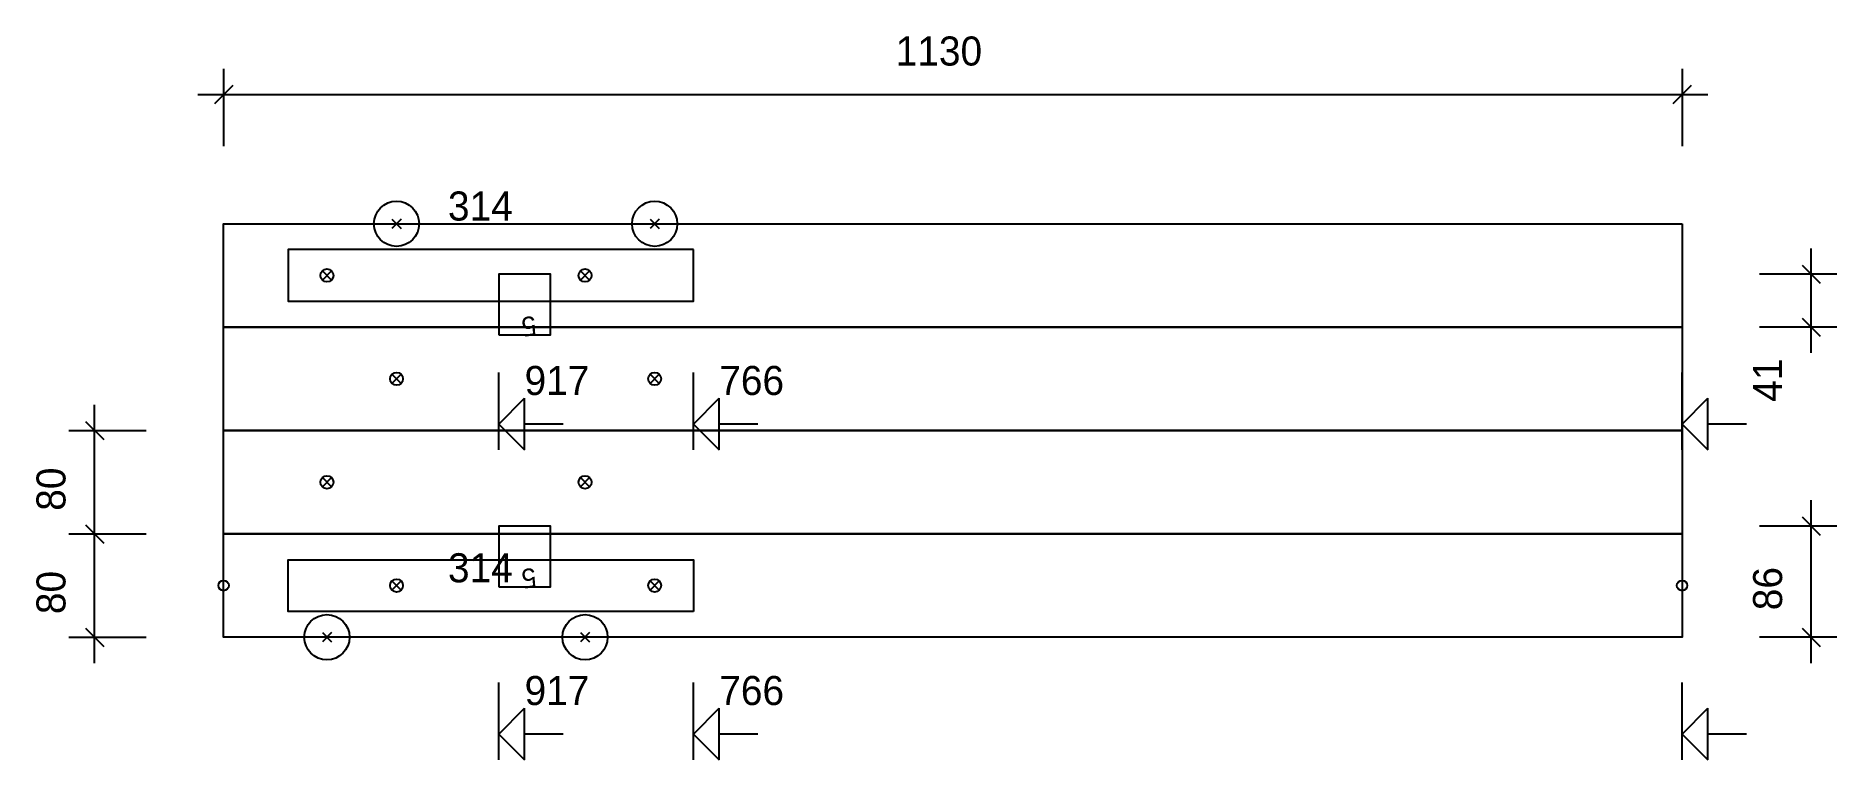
# Model space of a CAD drawing. Header units: millimetres. Extents: x -145 to 1250, y -95 to 465.
import ezdxf
from ezdxf.enums import TextEntityAlignment as Align

# ---------------------------------------------------------------- set-up
doc = ezdxf.new("R2010")
doc.units = ezdxf.units.MM
for name, color, linetype in [('2_SP1-2L', 7, 'CONTINUOUS'), ('CONTOUR', 7, 'CONTINUOUS'), ('CUT_STEP', 7, 'CONTINUOUS'), ('CUT_STEPTEXT', 7, 'CONTINUOUS'), ('CUT_VANGTENON', 7, 'CONTINUOUS'), ('DIMLINES', 7, 'CONTINUOUS'), ('DIMLINESTEXT', 7, 'CONTINUOUS'), ('DRILLINGS', 7, 'CONTINUOUS')]:
    doc.layers.add(name, color=color, linetype=linetype)

msp = doc.modelspace()

# ---------------------------------------------------------------- linework, layer by layer
at = {"layer": '2_SP1-2L', "color": 0}
for centre in [(0, 40), (1129.809, 40)]:
    msp.add_circle(centre, 4, dxfattribs=at)
at = {"layer": 'CONTOUR', "color": 0, "linetype": '0'}
for points in [[(1129.809, 320), (1129.809, 240), (0, 240), (0, 320), (1129.809, 320)], [(1129.809, 240), (1129.809, 160), (0, 160), (0, 240), (1129.809, 240)], [(1129.809, 160), (1129.809, 80), (0, 80), (0, 160), (1129.809, 160)], [(1129.809, 80), (1129.809, 0), (0, 0), (0, 80), (1129.809, 80)]]:
    msp.add_lwpolyline(points, dxfattribs=at)
at = {"layer": 'CUT_STEP', "color": 1, "linetype": '1'}
for points in [[(213.142, 234), (233.142, 234), (253.142, 234), (253.142, 240), (253.142, 275.013), (253.142, 281.013), (213.142, 281.013), (213.142, 275.013), (213.142, 240), (213.142, 234)], [(213.142, 39), (233.142, 39), (253.142, 39), (253.142, 45), (253.142, 80), (253.142, 86), (213.142, 86), (213.142, 80), (213.142, 45), (213.142, 39)]]:
    msp.add_lwpolyline(points, dxfattribs=at)
at = {"layer": 'CUT_VANGTENON', "color": 1, "linetype": '1'}
for points in [[(363.933, 300.02), (206.966, 300.02), (50, 300.02), (50, 260.02), (363.933, 260.02), (363.933, 300.02)], [(363.933, 20), (206.966, 20), (50, 20), (50, 60), (363.933, 60), (363.933, 20)]]:
    msp.add_lwpolyline(points, dxfattribs=at)
at = {"layer": 'DIMLINES', "color": 0}
for p, q in [((0, 440), (0, 380)), ((1129.809, 440), (1129.809, 380)), ((-20, 420), (1149.809, 420)), ((7.071, 427.071), (-7.071, 412.929)), ((1136.88, 427.071), (1122.738, 412.929)), ((1229.809, 220), (1229.809, 301.013)), ((1249.809, 281.013), (1189.809, 281.013)), ((1222.738, 288.084), (1236.88, 273.942)), ((1249.809, 240), (1189.809, 240)), ((1222.738, 247.071), (1236.88, 232.929)), ((213.142, 145), (213.142, 205)), ((363.933, 145), (363.933, 205)), ((1129.809, 145), (1129.809, 205)), ((213.142, 165), (233.142, 185)), ((233.142, 145), (233.142, 185)), ((363.933, 165), (383.933, 185)), ((383.933, 145), (383.933, 185)), ((1129.809, 165), (1149.809, 185)), ((1149.809, 145), (1149.809, 185)), ((-100, 60), (-100, 180)), ((-120, 160), (-60, 160)), ((-107.071, 167.071), (-92.929, 152.929)), ((213.142, 165), (233.142, 145)), ((263.142, 165), (233.142, 165)), ((363.933, 165), (383.933, 145)), ((413.933, 165), (383.933, 165)), ((1129.809, 165), (1149.809, 145)), ((1179.809, 165), (1149.809, 165)), ((-100, -20), (-100, 100)), ((1229.809, -20), (1229.809, 106)), ((-107.071, 87.071), (-92.929, 72.929)), ((-107.071, 87.071), (-92.929, 72.929)), ((1249.809, 86), (1189.809, 86)), ((1222.738, 93.071), (1236.88, 78.929)), ((-120, 80), (-60, 80)), ((-120, 80), (-60, 80)), ((-120, 0), (-60, 0)), ((-107.071, 7.071), (-92.929, -7.071)), ((1249.809, 0), (1189.809, 0)), ((1222.738, 7.071), (1236.88, -7.071)), ((213.142, -95), (213.142, -35)), ((363.933, -95), (363.933, -35)), ((1129.809, -95), (1129.809, -35)), ((213.142, -75), (233.142, -55)), ((233.142, -95), (233.142, -55)), ((363.933, -75), (383.933, -55)), ((383.933, -95), (383.933, -55)), ((1129.809, -75), (1149.809, -55)), ((1149.809, -95), (1149.809, -55)), ((213.142, -75), (233.142, -95)), ((263.142, -75), (233.142, -75)), ((363.933, -75), (383.933, -95)), ((413.933, -75), (383.933, -75)), ((1129.809, -75), (1149.809, -95)), ((1179.809, -75), (1149.809, -75))]:
    msp.add_line(p, q, dxfattribs=at)
at = {"layer": 'DRILLINGS', "color": 3}
for p, q in [((137.469, 323.536), (130.397, 316.464)), ((130.399, 323.536), (137.467, 316.464)), ((337.469, 323.536), (330.397, 316.464)), ((330.399, 323.536), (337.467, 316.464)), ((83.536, 283.556), (76.464, 276.485)), ((76.466, 283.556), (83.534, 276.485)), ((283.536, 283.556), (276.464, 276.485)), ((276.466, 283.556), (283.534, 276.485)), ((137.469, 203.536), (130.397, 196.464)), ((130.399, 203.536), (137.467, 196.464)), ((337.469, 203.536), (330.397, 196.464)), ((330.399, 203.536), (337.467, 196.464)), ((83.536, 123.515), (76.464, 116.444)), ((76.466, 123.515), (83.534, 116.444)), ((283.536, 123.515), (276.464, 116.444)), ((276.466, 123.515), (283.534, 116.444)), ((137.469, 43.536), (130.397, 36.464)), ((130.399, 43.536), (137.467, 36.464)), ((337.469, 43.536), (330.397, 36.464)), ((330.399, 43.536), (337.467, 36.464)), ((83.536, 3.556), (76.464, -3.515)), ((76.466, 3.556), (83.534, -3.515)), ((283.536, 3.556), (276.464, -3.515)), ((276.466, 3.556), (283.534, -3.515))]:
    msp.add_line(p, q, dxfattribs=at)
for centre, radius in [((133.933, 320), 17.5), ((333.933, 320), 17.5), ((80, 280.02), 5), ((280, 280.02), 5), ((133.933, 200), 5), ((333.933, 200), 5), ((80, 119.98), 5), ((280, 119.98), 5), ((133.933, 40), 5), ((333.933, 40), 5), ((80, 0.02), 17.5), ((280, 0.02), 17.5)]:
    msp.add_circle(centre, radius, dxfattribs=at)

# ---------------------------------------------------------------- texts
at = {"layer": 'CUT_STEPTEXT'}
for p in [(243.142, 234), (243.142, 39)]:
    msp.add_text('5', height=15, rotation=188, dxfattribs=at).set_placement(p, align=Align.TOP_LEFT)
at = {"layer": 'DIMLINESTEXT'}
for s, p in [('1130', (520.657, 465)), ('314', (173.781, 345.02)), ('917', (233.142, 210)), ('766', (383.933, 210)), ('314', (173.781, 65)), ('917', (233.142, -30)), ('766', (383.933, -30))]:
    msp.add_text(s, height=22.5, dxfattribs=at).set_placement(p, align=Align.TOP_LEFT)
for s, p in [('41', (1184.809, 182.252)), ('80', (-145, 97.876)), ('80', (-145, 17.876)), ('86', (1184.809, 20.876))]:
    msp.add_text(s, height=22.5, rotation=90, dxfattribs=at).set_placement(p, align=Align.TOP_LEFT)

doc.saveas('drawing.dxf')
